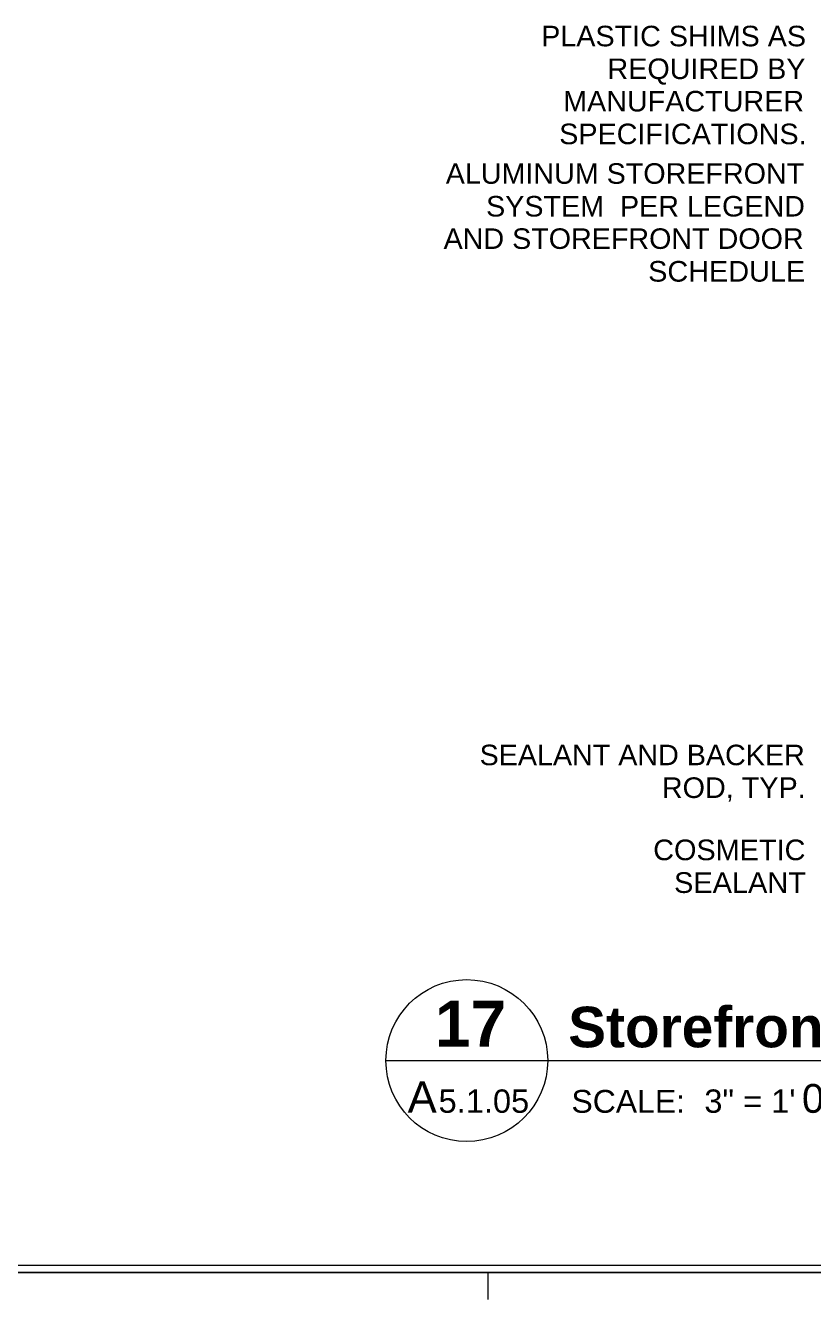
# Model space of a CAD drawing. Header units: inches. Extents: x -6061 to 13621, y -296 to 7483.
# Drawn here: x 12867.2 to 13042.4, y -214.6 to 69 of the extents above; entities that cross this region are included whole.
import ezdxf

# ---------------------------------------------------------------- set-up
doc = ezdxf.new("R2010")
doc.units = ezdxf.units.IN
doc.header["$MEASUREMENT"] = 0
doc.layers.get('0').update_dxf_attribs({"linetype": 'CONTINUOUS'})
doc.styles.add('Arial$001H0', font='arial.ttf')
doc.styles.add('Arial$101H0', font='arialbd.ttf')

msp = doc.modelspace()

# ---------------------------------------------------------------- linework, layer by layer
at = {"color": 7, "linetype": 'Continuous', "lineweight": 9, "true_color": 0x000007}
for p, q in [((12947.26026219944, -161.4442664804606), (13300.53944771981, -161.4442664804606)), ((12947.34035269718, -161.4442664804606), (12947.34035269718, -161.4442664804606)), ((12983.30098618134, -161.4442664804606), (12983.30098618134, -161.4442664804606)), ((13401.05302238044, -207.0157596931303), (11963.18831649809, -207.0157596931303)), ((11961.58650654334, -208.6175696478815), (13402.2543798465, -208.6175696478815))]:
    msp.add_line(p, q, dxfattribs=at)
at = {"color": 8, "linetype": 'Continuous', "lineweight": 9, "true_color": 0x7f7f7f}
for p, q in [((13402.2543798465, -208.6175696478815), (11955.57971921302, -208.6175696478815)), ((12970.08605405465, -214.6243569781982), (12970.08605405465, -208.6175696478815))]:
    msp.add_line(p, q, dxfattribs=at)
at = {"color": 7, "linetype": 'Continuous', "lineweight": 9, "true_color": 0x000007}
for points in [[(12947.34035269718, -161.4442664804606), (12947.34035269718, -151.432954263266), (12955.34940247094, -143.4239044895104), (12965.28062419039, -143.4239044895104)], [(12965.28062419039, -143.4239044895104), (12975.21184590985, -143.4239044895104), (12983.30098618134, -151.432954263266), (12983.30098618134, -161.4442664804606)], [(12965.28062419039, -179.4646284714108), (12955.34940247094, -179.4646284714108), (12947.34035269718, -171.3754881999176), (12947.34035269718, -161.4442664804606)], [(12983.30098618134, -161.4442664804606), (12983.30098618134, -171.3754881999176), (12975.21184590985, -179.4646284714108), (12965.28062419039, -179.4646284714108)]]:
    msp.add_open_spline(points, degree=3, dxfattribs=at)

# ---------------------------------------------------------------- texts
at = {"color": 7, "true_color": 0x000007}
for s, height, style, p in [('PLASTIC SHIMS AS ', 4.571225721743543, 'Arial$001H0', (12981.85896145015, 64.33074270346259)), ('REQUIRED BY ', 4.576352215147078, 'Arial$001H0', (12996.59557808227, 57.04250122764006)), ('MANUFACTURER ', 4.572562409812584, 'Arial$001H0', (12986.74444410068, 49.83436732817262)), ('SPECIFICATIONS.', 4.573541701900106, 'Arial$001H0', (12985.86348480943, 42.54612585235009)), ('ALUMINUM STOREFRONT ', 4.565857955210992, 'Arial$001H0', (12960.63495505711, 33.73616631472629)), ('SYSTEM  PER LEGEND ', 4.567509901225472, 'Arial$001H0', (12969.60512974745, 26.4479452069628)), ('AND STOREFRONT DOOR ', 4.565737627743699, 'Arial$001H0', (12960.15443180734, 19.23979093943629)), ('SCHEDULE', 4.592742426032189, 'Arial$001H0', (13005.6458399809, 11.95156983167288)), ('SEALANT AND BACKER ', 4.566778298612285, 'Arial$001H0', (12968.16347852588, -95.69001725085803)), ('ROD, TYP.', 4.581619477602795, 'Arial$001H0', (13008.68923536839, -102.978248542651)), ('COSMETIC ', 4.592541161465692, 'Arial$001H0', (13006.76706089705, -116.8339058835139)), ('SEALANT', 4.607299518963289, 'Arial$001H0', (13011.41236339492, -124.1221371753069)), ('17', 10.19915426874659, 'Arial$101H0', (12958.232257336, -158.3207652377326)), ('Storefront Jamb -Interior Wall', 9.035630821739101, 'Arial$101H0', (12987.86570834759, -158.4809461685232)), ('A', 6.973832716209886, 'Arial$001H0', (12952.14538508879, -173.0574124219401)), ('0"', 6.400614510025068, 'Arial$001H0', (13039.84446295131, -173.0574124219401)), ('5.1.05', 5.192527077766406, 'Arial$001H0', (12959.03312941896, -173.0574124219401)), ('SCALE:', 5.086183471659086, 'Arial$001H0', (12988.58653136373, -173.0574124219401)), ('3" = 1\'', 5.189753664532249, 'Arial$001H0', (13018.1399333085, -173.0574124219401))]:
    msp.add_text(s, height=height, dxfattribs=dict(at, style=style)).set_placement(p)

doc.saveas('drawing.dxf')
